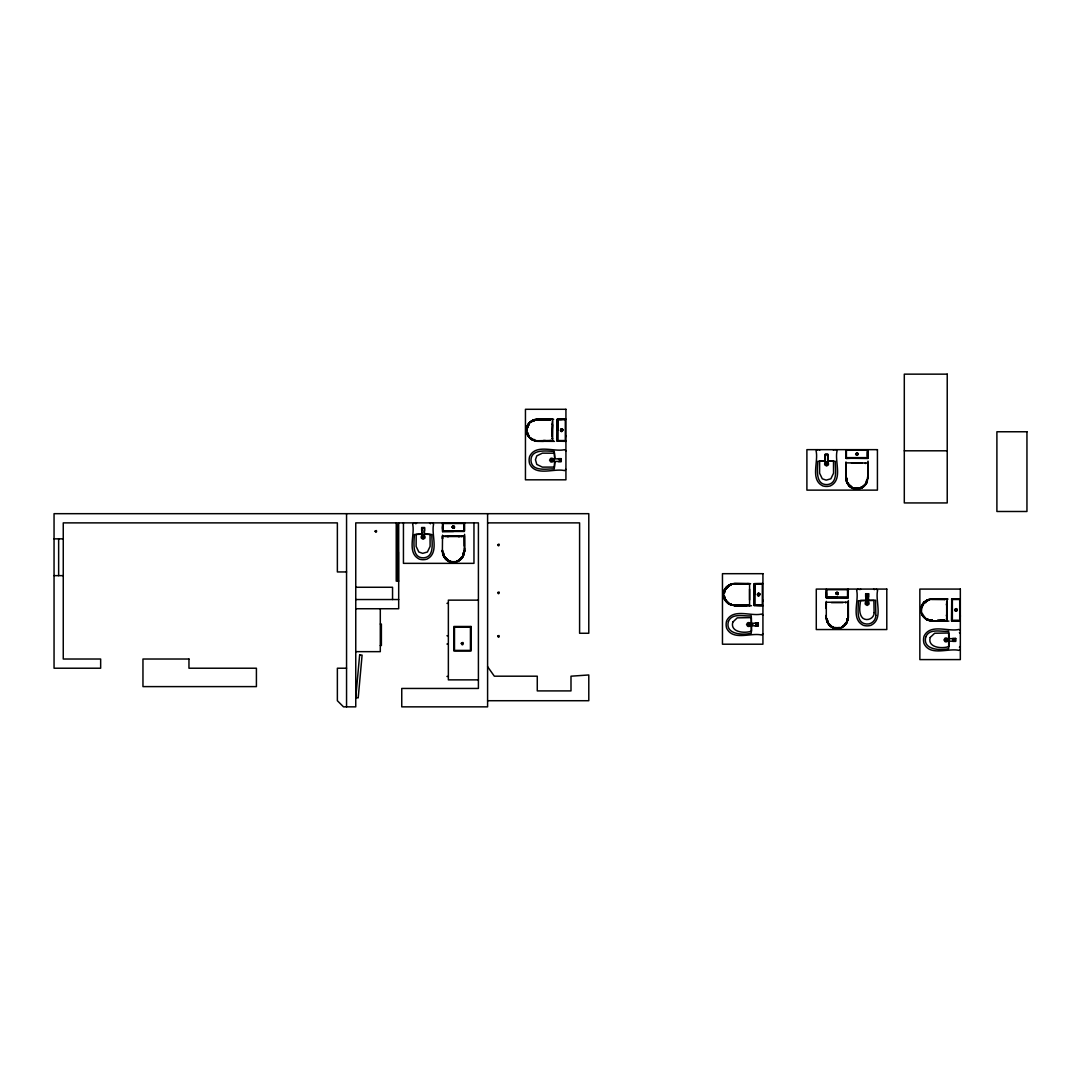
<?xml version="1.0" encoding="UTF-8"?>
<svg xmlns="http://www.w3.org/2000/svg" width="1081" height="1081" viewBox="0 0 1081 1081"><rect width="100%" height="100%" fill="white"/><g stroke="black" fill="none" stroke-linecap="round" stroke-linejoin="round"><path stroke-width="1.5" d="M421.874 535.041L421.874 534.122M421.874 532.784L421.874 532.095M424.374 533.474L424.374 532.784M424.374 532.379L424.374 531.663M424.374 531.379L424.374 530.649M565.931 436.575L565.931 435.832M762.929 600.968L762.929 600.225M825.33 461.817L825.33 460.898M825.33 459.56L825.33 458.857M827.83 460.249L827.83 459.56M827.83 459.141L827.83 458.439M827.83 458.155L827.83 457.425M865.881 601.225L865.881 600.32M865.881 598.982L865.881 598.279M868.381 599.671L868.381 598.982M868.381 598.563L868.381 597.861M868.381 597.577L868.381 596.834M960.333 616.359L960.333 615.616M442.588 538.676L442.588 536.041L464.357 536.054L464.317 546.04M562.552 430.211C560.35 428.211 561.539 432.116 562.593 429.995C561.093 431.995 562.566 430.36 562.323 430.779M848.247 612.238L848.045 602.239L826.276 602.252L826.154 608.468M826.343 604.874L826.343 603.644M846.045 464.235L845.828 478.126A11.905 11.905 0 0 0 846.355 481.261L846.882 482.653M443.44 555.877L442.899 554.485A11.905 11.905 0 0 1 442.372 551.364L442.534 535.176M464.33 551.351L464.33 550.188M464.506 551.351L464.506 548.108M827.181 622.075L826.654 620.683A11.905 11.905 0 0 1 826.127 617.548L826.127 615.346M826.289 601.374L826.303 617.548M845.991 461.952L845.828 478.126M848.085 617.535L848.085 616.373M848.261 617.548L848.261 614.305M848.788 485.545A11.08 11.08 0 0 0 852.477 488.247A10.959 10.959 0 0 0 866.651 483.072L867.962 474.883M464.357 535.554L464.506 551.459L463.236 556.31M848.058 609.779L848.261 617.656L846.991 622.507M867.962 478.234L867.962 477.207M442.399 538.676L442.44 536.23M826.154 604.874L826.195 602.414M845.855 465.452L845.991 463.006M464.411 551.418L464.411 550.486M848.166 617.616L848.166 616.683M448.291 560.12A10.08 10.08 0 0 1 445.656 557.904L447.426 559.647M851.26 486.585A10.094 10.094 0 0 1 849.112 484.666L847.599 482.694M759.875 594.212L759.092 595.631L757.7 594.32L759.484 594.077L758.632 595.55L757.727 594.023L759.659 594.361L757.916 595.577L759.389 595.145L759.389 593.915L759.416 595.036M454.304 528.041L452.25 527.623A1.567 1.567 0 0 1 454.547 527.731L453.804 526.028L452.29 526.555L453.52 525.907L454.56 526.744L453.223 528.163L452.736 526.461L454.371 527.001L453.034 528.163L452.871 526.285L454.331 527.339M857.746 453.885C857.679 451.304 854.152 454.709 857.179 454.939C857.99 452.385 857.774 454.169 857.557 454.196A1.567 1.567 0 0 0 855.72 454.506L857.828 454.75L857.868 453.263L857.26 455.087L855.612 454.236L857.111 452.777M454.277 527.055C450.561 529.771 455.655 524.285 452.709 526.542M759.186 595.28L757.646 594.374L759.416 594.01M857.679 453.615C854.72 452.007 857.03 456.114 857.949 454.506M550.121 419.171L552.648 419.198L537.446 419.144A11.905 11.905 0 0 0 534.311 419.671L532.919 420.198M749.579 583.686L749.579 605.617M453.804 528.312L452.236 526.866M835.964 593.496C834.708 591.996 838.626 597.428 838.18 592.685C834.073 591.064 839.369 593.442 838.194 594.05M461.128 557.485L460.357 558.796M844.734 623.669L845.68 623.251M553.567 460.344L553.729 459.763M553.35 460.087L552.607 461.803A2.121 2.121 0 0 1 550.58 461.803L549.567 460.141L550.58 458.466A2.121 2.121 0 0 1 552.607 458.466L553.404 460.317M750.498 624.183L750.579 625.129L749.619 622.859A2.121 2.121 0 0 0 747.593 622.859L746.566 624.521L747.593 626.196A2.121 2.121 0 0 0 749.619 626.196L750.552 624.223L750.16 624.777M750.525 624.777L750.727 624.142M948.172 639.911L947.861 640.155M562.228 429.9C563.458 428.211 558.58 430.9 562.134 430.914M758.038 595.307L757.781 594.118L758.889 593.645M453.561 528.109C452.642 526.96 451.115 527.731 454.196 527.609M561.498 429.535L560.782 430.657L561.958 430.995M758.051 593.82L757.808 594.969L758.484 593.861M855.936 453.831L856.99 452.75M757.97 595.536C756.132 594.793 758.889 591.902 759.835 594.118M957.226 610.319C956.658 607.414 958.239 611.481 955.658 611.116C952.199 608.995 958.766 608.481 955.834 608.684M857.044 453.047L855.963 454.223L857.341 453.115M945.037 620.44L944.213 620.44M956.955 610.13L955.672 610.873L955.05 609.576L956.455 609.062L956.807 610.441M759.416 595.523L759.781 594.091L758.903 593.32M423.306 535.392L422.739 535.081M423.212 535.122L422.455 535.419L424.792 536.19A2.121 2.121 0 0 1 424.792 538.23L423.117 539.243L421.441 538.23A2.121 2.121 0 0 1 421.455 536.19L423.32 535.23M826.668 461.857L826.262 462.371M827.181 462.006L826.668 461.898M866.435 601.495L866.867 601.914M866.786 601.509L867.624 601.32M551.81 436.197L552.58 424.779L551.81 424.211M838.275 593.861C838.397 591.834 837.14 596.172 836.181 593.023C838.194 591.564 838.207 594.577 838.018 593.172M422.049 536.906C423.847 541.432 424.765 533.325 422.076 537.203M526.623 430.252L529.014 423.63M723.635 594.645L724.27 591.118M921.026 610.035L923.417 603.414M552.715 460.425C550.702 456.439 550.067 463.181 552.553 460.668M562.769 429.576C558.107 434.765 566.485 428.765 561.08 429.022A1.581 1.581 0 0 1 561.134 431.292L561.201 429.346M561.107 430.914L560.904 429.562L561.444 430.887M531.284 422.117L532.406 421.198M535.027 420.32A10.432 10.432 0 0 0 533.852 420.698L534.865 420.333L534.176 420.577M453.385 528.123L452.29 526.677M837.856 592.793L836.64 592.537L837.978 593.023M837.059 593.996L837.951 593.807M948.348 640.222L948.375 639.763M415.78 523.799L416.658 522.88M759.308 593.51L758.578 593.577M757.497 594.091L757.767 595.374M762.929 605.725L754.349 605.292L754.362 583.672L762.862 583.591L754.362 583.672L754.349 594.712M951.739 610.103L951.793 599.009L960.333 599.144L951.496 599.158M565.674 441.021L557.337 440.899L557.364 419.279L565.674 419.131M846.923 620.129L847.193 618.791L846.977 620.143M565.931 469.37L564.606 470.613C553.958 468.019 535.838 476.775 529.636 463.857A13.485 13.485 0 0 1 529.636 456.425C535.838 443.507 553.958 452.25 564.606 449.655L565.931 450.912M762.929 633.75L761.619 635.006C750.971 632.412 732.837 641.155 726.648 628.237A13.485 13.485 0 0 1 726.648 620.805C732.837 607.887 750.971 616.643 761.619 614.049L762.929 615.292M960.333 646.37L959.401 647.249M960.333 649.14L959.009 650.397C948.361 647.803 930.241 656.545 924.039 643.627A13.485 13.485 0 0 1 924.039 636.196C930.241 623.278 948.361 632.034 959.009 629.439L960.333 630.682M827.627 456.425L827.627 455.263M836.464 592.739L837.64 592.604M847.99 597.631L847.977 589.091L847.99 597.631L826.289 597.644L837.316 597.658M956.942 609.684L955.658 608.792M947.713 639.979L947.78 639.249L948.172 639.83M464.141 531.46L464.222 522.893L464.235 531.447L442.602 531.46L442.602 522.88L442.615 531.717M867.678 458.222L867.759 449.723L867.678 458.222L845.937 458.209L845.842 449.804L845.964 458.222L867.962 458.479M848.099 589.321L848.18 597.415L848.328 589.077M836.289 593.05L837.207 594.145M846.072 458.479L857.017 457.993M826.546 597.509L837.316 597.415M553.904 460.574L553.904 459.709M561.498 428.968L562.552 429.279M463.479 555.526L463.952 554.188M867.408 480.964L866.286 483.572M847.707 620.372L846.585 622.994M728.297 586.415L729.08 585.78M527.15 426.252L527.339 425.779A11.08 11.08 0 0 1 530.028 422.103M724.162 590.631L724.338 590.172A11.08 11.08 0 0 1 727.04 586.483M921.553 606.022L921.742 605.563A11.08 11.08 0 0 1 924.431 601.874M955.955 608.738L954.928 610.576L957.131 610.576M747.944 604.738L734.54 605.144A10.688 10.688 0 0 1 731.891 604.914M944.78 620.075L940.375 620.075M747.593 623.967C748.484 628.318 750.89 621.953 747.822 623.778M947.956 640.411L947.01 641.587A2.121 2.121 0 0 1 944.983 641.587L943.97 639.911L944.983 638.249A2.121 2.121 0 0 1 947.01 638.249L947.956 639.412M857.611 454.466L856.787 454.912L857.476 454.088M445.629 557.715L444.953 557.283M754.106 605.657L754.349 583.754L759.605 583.713M561.08 429.076C560.161 430.765 559.958 431.089 561.742 428.968M837.559 594.509L835.951 593.266M422.239 528.244L422.239 529.893M956.374 610.765L955.59 610.792L956.658 610.589M447.466 536.676L448.399 536.676M458.479 536.676L459.398 536.676M557.58 430.333L557.35 419.482L562.593 419.32M758.511 595.172L758.767 595.442M865.381 483.829L866.07 482.694M845.883 622.913L846.369 622.115M865.584 483.504L865.489 483.666A10.378 10.378 0 0 0 866.03 482.937M924.877 602.59A10.094 10.094 0 0 1 925.309 602.198L925.904 602.536L924.647 602.847M819.303 450.223L820.114 449.655M859.854 589.645L860.665 589.077M928.025 618.954L926.809 618.859M532.717 421.009L533.73 420.833M462.668 557.472L464.641 551.432L464.587 534.311M866.124 484.247L868.097 478.207L868.043 462.871M846.423 623.669L848.396 617.616L848.342 600.495M762.686 605.414L754.349 605.292M951.766 620.778L960.306 620.764L951.766 620.778L951.739 599.144L957.009 599.104M725.067 589.388L730.283 584.807A11.769 11.769 0 0 1 734.404 583.875L746.755 583.916M825.789 463.154C825.411 467.749 829.37 462.046 826.046 463.033M755.578 624.115L756.443 623.386M952.969 639.506L953.834 638.776M461.803 557.283L461.128 557.472M758.186 593.401L757.646 593.834M826.37 597.901L826.357 589.077L826.262 597.644L848.261 597.901M747.917 604.86L746.822 605.049M955.523 609.157L955.523 610.697M747.633 584.024L746.822 584.01M557.093 441.278L557.377 419.252L565.674 419.144M951.496 621.048L951.739 599.144M727.243 587.456L727.864 586.753L726.175 588.577A10.148 10.148 0 0 0 725.473 589.672M835.937 593.753L837.235 594.361M726.608 587.01L727.391 586.294A11.499 11.499 0 0 1 730.864 584.321M923.998 602.401L924.782 601.685A11.499 11.499 0 0 1 928.268 599.712M825.614 462.222L824.898 462.965A2.121 2.121 0 0 0 824.898 464.992L826.573 466.019L828.249 464.992A2.121 2.121 0 0 0 828.249 462.965L827.533 462.222M924.174 602.563L927.687 600.198A11.769 11.769 0 0 1 931.795 599.266L944.145 599.306M836.235 593.469L837.14 594.32M845.923 462.871L867.867 463.006M932.498 620.967L931.795 620.953L947.145 620.899L947.159 599.131M955.253 609.86L955.266 610.008M729.729 585.402L730.513 585.361M926.971 600.887L925.309 602.198M856.125 454.533L856.193 454.088M831.397 602.644L842.977 602.644M531.622 421.293L533.284 420.428A11.769 11.769 0 0 1 537.392 419.496L550.918 419.928L537.527 419.536M458.06 561.444L459.006 560.958M861.516 488.22L862.462 487.72M841.815 627.642L842.761 627.142M545.324 440.494L543.257 440.535M866.624 601.441L865.462 602.387A2.121 2.121 0 0 0 865.462 604.414L867.124 605.428L868.8 604.414A2.121 2.121 0 0 0 868.8 602.387L867.624 601.441M867.273 596.496L868.313 595.266L867.273 594.023M729.932 584.591L731.324 584.051A11.905 11.905 0 0 1 734.458 583.524L748.782 583.686M927.336 599.982L928.714 599.442A11.905 11.905 0 0 1 931.849 598.915L945.024 598.955M955.563 608.806L955.577 608.792A1.581 1.581 0 0 1 955.536 611.076M422.685 534.906L423.563 534.906M928.579 600.36L929.268 600.131L928.255 600.455A10.432 10.432 0 0 1 929.444 600.104M946.429 604.968L946.443 603.982M946.429 615.981L946.443 614.994M413.888 522.88L412.645 524.204C415.239 534.838 406.483 552.972 419.401 559.174A13.485 13.485 0 0 0 426.833 559.174C439.751 552.972 430.995 534.838 433.603 524.204L432.346 522.88M817.344 449.655L816.087 450.966C818.695 461.614 809.939 479.748 822.857 485.937A13.485 13.485 0 0 0 830.289 485.937C843.207 479.748 834.451 461.614 837.045 450.966L835.802 449.655M857.895 589.077L856.652 590.388C859.246 601.036 850.49 619.17 863.408 625.359A13.485 13.485 0 0 0 870.84 625.359C883.758 619.17 875.015 601.036 877.61 590.388L876.353 589.077M552.58 441.183L552.742 419.293M946.983 621.007L937.74 620.94M557.093 419.387L557.337 430.333M561.998 429.319L562.431 429.698M956.145 609.022L956.901 609.589M867.124 602.239C863.76 605.252 870.435 604.076 867.394 602.333M727.918 586.821L727.905 586.807A10.094 10.094 0 0 0 726.324 588.496M422.698 527.906L423.793 528.041M945.997 641.019C949.51 638.155 942.551 639.29 945.713 640.925M536.649 419.306L549.918 419.293M733.661 583.686L746.93 583.672M931.052 599.077L948.037 599.077M549.81 440.656L550.905 440.48L537.527 440.751M846.247 458.317L857.017 458.236M453.561 531.46L442.791 531.541L442.561 526.204M545.837 441.156L537.392 441.17M543.446 441.399L535.946 441.264L531.325 439.44M537.446 419.144L538.608 419.131M553.256 441.116L537.46 441.102M554.499 441.359L537.338 441.264L532.487 440.008A10.959 10.959 0 0 1 527.258 425.752A11.269 11.269 0 0 1 534.014 419.793M734.458 583.524L750.633 583.686M931.849 598.915L933.011 598.915M931.863 599.09L934.052 599.09M744.674 605.455L747.133 605.441M750.255 605.509L734.472 605.482L746.498 605.522M737.526 605.657L740.998 605.644M751.511 605.738L734.377 605.792L728.337 603.82M943.294 620.845L944.524 620.832M928.417 599.563A11.269 11.269 0 0 0 921.728 605.549A10.959 10.959 0 0 0 926.917 619.737L931.754 621.048L942.078 621.021M943.902 620.913L948.902 621.129M943.402 621.156L930.349 621.048L925.728 619.21M559.607 419.374L561.634 419.374M549.81 419.806L537.622 419.806A10.378 10.378 0 0 0 535.554 419.941M552.026 438.764L552.756 438.764M559.607 440.899L563.66 440.899M557.337 440.899L565.931 441.102M565.931 441.345L557.58 441.197M904.297 450.804L947.226 450.804M825.33 461.168L825.33 454.547L827.857 454.547L827.83 462.168M825.33 454.547L827.83 454.547M558.309 458.655L561.269 458.655L561.269 461.628L558.309 461.628M824.938 460.695L817.844 461.303C817.506 468.897 815.02 484.923 827.087 484.612C838.464 483.68 835.127 468.735 835.302 461.303L828.208 460.695M824.938 460.979L819.641 461.222L819.587 473.194L822.29 478.802L826.154 480.126L830.857 478.802L833.559 473.194L833.505 461.222L828.208 460.979M827.857 462.006L825.303 462.006L825.087 454.304L828.06 454.304L828.06 457.263M851.463 463.006L862.314 463.006M487.599 522.88L579.592 522.88L579.592 633.263L588.794 633.263L588.794 513.678L54.05 513.678L54.05 668.22L100.655 668.22L100.655 659.018L63.252 659.018L63.252 522.88L337.367 522.88L337.367 571.944L346.555 571.944M464.249 523.123L464.425 531.217L464.573 522.88M421.482 533.919L414.388 534.527C414.064 542.121 411.564 558.147 423.63 557.837C435.021 556.904 431.67 541.959 431.846 534.527L424.752 533.919M421.482 534.203L416.185 534.446L416.131 546.418L418.833 552.026L422.698 553.35L427.4 552.026L430.103 546.418L430.049 534.446L424.752 534.203M421.874 534.946L424.374 534.946M421.847 535.23L424.401 535.23M448.02 536.23L458.857 536.23M444.791 536.527L461.965 536.527M54.05 538.851L63.252 538.851M54.05 575.646L63.252 575.646M397.767 581.051L397.159 524.244M398.686 581.132L396.227 581.132L396.227 522.88M756.619 583.754L758.646 583.754M731.891 584.145A10.688 10.688 0 0 1 734.54 583.848L747.701 583.929M734.634 584.199L746.822 584.199M355.757 587.267L392.552 587.267L392.552 599.536M954.01 599.144L956.036 599.144M355.757 599.536L398.686 599.536M932.025 599.401L945.037 599.401L944.213 599.401M478.41 600.144L448.358 600.144L448.358 679.868L478.41 679.868M865.854 601.428L868.408 601.428M446.953 603.347L448.183 603.347M746.012 604.86L734.634 604.86A10.378 10.378 0 0 1 733.594 604.874M756.619 605.292L760.659 605.292M754.592 605.576L762.929 605.482M355.757 608.738L398.686 608.738L398.686 522.88M946.429 618.535L947.159 618.535M932.025 620.075A10.432 10.432 0 0 1 930.646 619.981L932.335 620.075M937.713 620.251L943.402 620.251M932.754 620.535L931.944 620.535A10.688 10.688 0 0 1 928.282 620.008M937.551 620.44L945.091 620.535M954.01 620.683L958.063 620.683M960.333 621.116L951.996 620.886L958.239 621.116M755.322 623.048L758.281 623.048L758.281 626.007L755.322 626.007M380.296 624.061L381.39 624.061L381.39 645.533L380.296 645.533M446.953 635.736L448.183 635.736M446.953 644.046L448.183 644.046M355.757 651.654L380.296 651.654L380.296 608.738M346.555 668.22L337.367 668.22L337.367 700.718L343.501 706.852L355.757 706.852L355.757 522.88L478.41 522.88L478.41 688.448L401.754 688.448L401.754 706.852L487.599 706.852L487.599 513.678M446.953 676.436L448.183 676.436M487.599 700.718L588.794 700.718L588.794 674.963L570.998 676.193L570.998 690.908L537.271 690.908L537.271 676.193L494.328 676.193L487.599 666.68M553.634 419.306L537.446 419.32A10.688 10.688 0 0 0 527.042 427.549M537.46 441.278L538.622 441.278M934.808 598.915L940.929 598.942M942.078 599.117L947.051 598.969L944.524 598.955M931.863 621.048L933.025 621.048M735.377 605.671L729.499 604.387A10.959 10.959 0 0 1 724.27 590.131A11.269 11.269 0 0 1 731.026 584.172M747.133 583.564L749.579 583.591M856.949 488.95L851.693 487.517L847.112 482.302A11.769 11.769 0 0 1 846.18 478.18M453.493 562.188L448.237 560.742L444.534 557.174M837.248 628.372L833.708 627.737L829.776 625.223M959.401 632.574L960.333 633.452M833.032 449.655L833.843 450.223M873.583 589.077L874.394 589.645M429.576 522.88L430.454 523.799M559.147 461.195L560.755 460.817L560.566 459.263M533.825 439.683L534.852 439.981L533.717 439.413M534.514 439.818L533.852 439.602A10.432 10.432 0 0 0 534.325 439.764M730.715 603.657L731.526 604.211M534.622 440.724L532.001 439.602M929.025 620.494L926.403 619.372M731.621 605.103L729.013 603.982M852.936 488.423L852.477 488.247A11.269 11.269 0 0 1 846.477 481.558M833.235 627.845L832.775 627.669A11.08 11.08 0 0 1 829.086 624.967M445.331 558.782A11.08 11.08 0 0 0 449.02 561.471L449.48 561.647M945.307 599.401L931.944 599.32A10.688 10.688 0 0 0 930.336 599.347M826.37 597.59L826.316 592.402M954.442 638.776L955.158 640.587L953.118 640.587M757.038 623.386L757.767 625.196L755.714 625.196M757.97 595.523L759.051 595.631M837.991 593.699L837.991 593.712A1.513 1.513 0 0 0 836.343 593.658M532.406 439.089L531.325 438.346M729.08 603.279L728.337 602.725M849.058 484.72L850.882 486.409M758.078 593.401L758.132 593.442A1.581 1.581 0 0 1 758.132 595.685M446.304 558.566L445.642 557.472M827.897 622.115L828.587 623.251M444.345 556.242L444.832 557.053M828.289 623.372L827.411 621.724A11.769 11.769 0 0 1 826.533 618.318M921.769 614.603L922.255 615.548M724.365 599.212L724.865 600.158M527.366 434.819L527.852 435.778M753.079 624.223L750.957 624.223M827.33 620.129L827.654 621.156A10.432 10.432 0 0 1 827.073 618.764L827.573 620.818M443.318 552.58L443.899 554.958A10.432 10.432 0 0 1 443.318 552.567M443.588 553.945L443.818 554.634M847.045 480.707L846.68 477.951M826.222 616.9L826.289 618.346M442.467 550.715L442.534 552.161M754.497 583.943L754.592 594.712M867.813 462.33L867.867 478.194L867.746 465.452M848.112 601.752L848.261 614.481M826.127 616.386L826.127 617.548M442.548 550.188L442.548 551.351M442.372 550.188L442.372 551.364M868.043 461.087L867.948 472.816M848.085 614.305L848.085 615.346M867.786 449.655L867.786 457.993L868.029 449.655M952.807 638.641L952.807 641.209M948.267 638.668L948.267 641.168M947.969 638.641L947.983 641.209M946.983 604.563L946.983 615.4M946.686 601.347L946.686 618.508M868.381 601.59L868.408 593.969L865.854 593.969L865.881 601.59M867.597 451.926L867.597 455.966M867.57 598.969L867.57 601.09M865.449 462.817L865.449 463.546M847.896 591.334L847.896 595.388M846.058 453.939L846.058 455.966M845.747 602.239L845.747 602.968M826.357 593.361L826.357 595.388M750.579 623.251L750.579 625.804M749.579 589.172L749.579 600.009M554.891 458.506L554.269 451.412C546.675 451.074 530.663 448.588 530.974 460.655C531.906 472.032 546.837 468.695 554.269 468.87L554.891 461.776M554.607 458.506L554.35 453.209L542.378 453.155L536.784 455.858L535.46 459.722L536.784 464.425L542.378 467.127L554.35 467.073L554.607 461.776M553.864 458.885L553.864 461.398M553.567 458.857L553.567 461.425M552.283 421.563L552.283 438.724M473.964 522.88L473.964 563.35L403.443 563.35L403.443 522.88M464.141 525.15L464.141 529.19M461.992 536.041L461.992 536.771M442.602 527.177L442.602 529.19M424.603 530.487L424.603 527.528L421.631 527.528L421.631 530.487M424.374 535.406L424.401 527.771L421.847 527.771L421.874 535.406M398.376 552.013L398.376 581.132M346.555 513.678L346.555 706.852M58.644 538.851L58.644 575.646M534.555 440.102A10.378 10.378 0 0 1 530.933 438.197M528.852 435.913A10.378 10.378 0 0 1 528.325 435.048M527.893 434.116A10.378 10.378 0 0 1 527.542 433.17M527.542 427.13A10.378 10.378 0 0 1 527.893 426.171M528.325 425.252A10.378 10.378 0 0 1 528.852 424.374M530.933 422.09A10.378 10.378 0 0 1 534.555 420.185M529.068 435.819A10.08 10.08 0 0 1 528.69 435.224M527.974 433.711A10.08 10.08 0 0 1 527.636 432.67M527.609 427.752A10.08 10.08 0 0 1 527.974 426.563A10.148 10.148 0 0 0 527.514 427.725M528.42 425.549A10.08 10.08 0 0 1 529.068 424.468M529.217 436.184A10.148 10.148 0 0 1 528.487 435.035M527.96 433.913A10.148 10.148 0 0 1 527.555 432.684M528.46 425.292A10.148 10.148 0 0 1 529.15 424.198M537.622 440.71A10.567 10.567 0 0 1 536.041 440.616M535.054 440.426A10.567 10.567 0 0 1 530.785 438.318M530.028 437.643A10.567 10.567 0 0 1 529.663 437.265M528.987 436.44A10.567 10.567 0 0 1 527.231 432.724M526.92 430.67A10.567 10.567 0 0 1 526.92 429.63M527.231 427.576A10.567 10.567 0 0 1 528.987 423.847M529.663 423.036A10.567 10.567 0 0 1 530.028 422.657M530.798 421.955A10.567 10.567 0 0 1 537.622 419.577M537.541 440.832A10.688 10.688 0 0 1 535.406 440.643M534.379 440.386A10.688 10.688 0 0 1 530.649 438.427M530.244 438.075A10.688 10.688 0 0 1 529.487 437.319M529.136 436.927A10.688 10.688 0 0 1 527.042 432.751M526.92 432.238A10.688 10.688 0 0 1 526.92 428.062M526.406 429.589A10.824 10.824 0 0 1 527.852 424.887A11.053 11.053 0 0 1 529.595 422.63L530.379 421.914A11.499 11.499 0 0 1 533.865 419.941M463.587 553.242A10.378 10.378 0 0 1 463.344 554.242M462.573 556.161A10.378 10.378 0 0 1 461.438 557.877M460.736 558.647A10.378 10.378 0 0 1 459.155 559.958M458.385 560.417A10.378 10.378 0 0 1 456.398 561.255M454.912 561.593A10.378 10.378 0 0 1 451.844 561.593M450.358 561.269A10.378 10.378 0 0 1 444.183 556.161M443.75 555.229A10.378 10.378 0 0 1 443.183 553.242M460.884 558.12A10.08 10.08 0 0 1 458.939 559.809M457.479 560.607A10.08 10.08 0 0 1 456.925 560.836M450.399 561.039A10.08 10.08 0 0 1 449.264 560.62M463.844 552.756A10.567 10.567 0 0 1 463.168 555.296M462.736 556.242A10.567 10.567 0 0 1 458.817 560.39M458.358 560.647A10.567 10.567 0 0 1 456.412 561.458M455.952 561.58A10.567 10.567 0 0 1 450.804 561.58M450.304 561.444A10.567 10.567 0 0 1 448.399 560.647M447.939 560.39A10.567 10.567 0 0 1 444.021 556.242M443.588 555.296A10.567 10.567 0 0 1 442.913 552.756A10.688 10.688 0 0 0 443.696 555.918M463.357 553.04A10.432 10.432 0 0 1 463.263 553.526M463.965 552.877A10.688 10.688 0 0 1 463.276 555.431M462.83 556.391A10.688 10.688 0 0 1 456.979 561.458M456.479 561.62A10.688 10.688 0 0 1 443.926 556.391M463.195 556.296A10.959 10.959 0 0 1 448.98 561.539M449.007 561.485A11.269 11.269 0 0 1 443.021 554.796M452.817 562.404A10.824 10.824 0 0 1 448.129 560.958A11.053 11.053 0 0 1 445.858 559.201L445.142 558.431A11.499 11.499 0 0 1 443.169 554.945M443.656 555.526A11.769 11.769 0 0 1 442.778 552.121M866.8 481.018A10.378 10.378 0 0 1 866.462 481.991M864.881 484.653A10.378 10.378 0 0 1 864.192 485.423M861.733 487.261A10.378 10.378 0 0 1 860.814 487.693M859.854 488.031A10.378 10.378 0 0 1 853.814 488.031M851.058 486.734A10.378 10.378 0 0 1 847.639 482.937M846.869 481.018A10.378 10.378 0 0 1 846.45 477.951M864.557 484.666A10.094 10.094 0 0 1 864.165 485.099M861.922 486.882A10.094 10.094 0 0 1 860.922 487.396A10.08 10.08 0 0 0 861.476 487.126M858.855 488.058A10.094 10.094 0 0 1 854.814 488.058M852.247 487.153A10.094 10.094 0 0 1 851.747 486.882M863.476 485.761A10.08 10.08 0 0 1 863.003 486.153M858.638 488.099A10.08 10.08 0 0 1 855.03 488.099M851.152 486.518A10.08 10.08 0 0 1 850.193 485.774M863.814 485.572A10.148 10.148 0 0 1 862.868 486.355M861.719 487.085A10.148 10.148 0 0 1 860.598 487.626M859.368 488.031A10.148 10.148 0 0 1 854.409 488.058M867.219 480.059A10.567 10.567 0 0 1 860.881 487.869M860.395 488.044A10.567 10.567 0 0 1 853.274 488.044M852.314 487.653A10.567 10.567 0 0 1 847.477 483.018M847.045 482.072A10.567 10.567 0 0 1 846.261 477.964M866.719 480.288A10.432 10.432 0 0 1 866.449 481.248M847.004 480.545A10.432 10.432 0 0 1 846.68 478.167M867.219 480.694A10.688 10.688 0 0 1 865.435 484.504M865.111 484.923A10.688 10.688 0 0 1 864.395 485.72M864.016 486.085A10.688 10.688 0 0 1 863.192 486.761M862.76 487.058A10.688 10.688 0 0 1 847.153 482.694M846.936 482.207A10.688 10.688 0 0 1 846.153 478.586M856.274 489.18A10.824 10.824 0 0 1 851.585 487.72A11.053 11.053 0 0 1 849.315 485.977L848.599 485.193A11.499 11.499 0 0 1 846.626 481.721M731.567 604.495A10.378 10.378 0 0 1 729.661 603.725M728.77 603.198A10.378 10.378 0 0 1 725.324 599.428M724.892 598.509A10.378 10.378 0 0 1 724.216 596.063M724.216 593.01A10.378 10.378 0 0 1 724.892 590.55M725.324 589.631A10.378 10.378 0 0 1 728.77 585.861M729.661 585.348A10.378 10.378 0 0 1 731.567 584.564M733.594 584.186A10.378 10.378 0 0 1 734.634 584.145M731.337 604.144A10.432 10.432 0 0 1 730.864 603.982M726.324 600.577A10.094 10.094 0 0 0 727.918 602.252L727.027 601.509A10.148 10.148 0 0 1 725.5 599.415M726 600.104A10.094 10.094 0 0 1 725.459 599.185M724.797 597.59A10.094 10.094 0 0 1 724.432 596.036M724.432 593.023A10.094 10.094 0 0 1 724.797 591.469M725.459 589.888A10.094 10.094 0 0 1 726 588.956M724.959 598.293A10.148 10.148 0 0 1 724.324 595.861M724.311 593.307A10.148 10.148 0 0 1 724.932 590.821M734.634 605.103A10.567 10.567 0 0 1 732.067 604.82M731.513 604.671A10.567 10.567 0 0 1 724.027 596.077M724.027 593.05A10.567 10.567 0 0 1 731.513 584.389M732.161 584.226A10.567 10.567 0 0 1 734.634 583.97M731.378 604.779A10.688 10.688 0 0 1 724.986 599.563M724.743 599.09A10.688 10.688 0 0 1 723.838 596.104M723.838 592.956A10.688 10.688 0 0 1 724.743 589.969M724.986 589.496A10.688 10.688 0 0 1 731.378 584.28M724.513 590.24A10.891 10.891 0 0 1 727.162 586.618M723.405 593.969A10.824 10.824 0 0 1 724.865 589.28M932.025 620.305A10.378 10.378 0 0 1 929.971 620.129M927.984 619.548A10.378 10.378 0 0 1 927.052 619.116M926.174 618.589A10.378 10.378 0 0 1 925.336 617.981M924.566 617.278A10.378 10.378 0 0 1 923.255 615.697M922.782 614.927A10.378 10.378 0 0 1 922.242 613.778M921.512 610.427A10.378 10.378 0 0 1 921.512 609.414M921.796 607.454A10.378 10.378 0 0 1 923.863 603.32M924.566 602.563A10.378 10.378 0 0 1 927.052 600.739M927.984 600.306A10.378 10.378 0 0 1 928.957 599.955M924.877 617.251A10.094 10.094 0 0 1 924.228 616.575M923.836 616.102A10.094 10.094 0 0 1 923.39 615.494M922.593 614.035A10.094 10.094 0 0 1 922.377 613.481M922.174 606.941A10.094 10.094 0 0 1 922.593 605.819M923.093 604.833A10.094 10.094 0 0 1 923.823 603.752M932.025 620.494A10.567 10.567 0 0 1 928.903 620.062M928.011 619.751A10.567 10.567 0 0 1 926.066 618.737M925.633 618.44A10.567 10.567 0 0 1 923.093 615.792M922.566 614.9A10.567 10.567 0 0 1 921.755 612.954M921.525 611.995A10.567 10.567 0 0 1 921.525 607.86M921.769 606.846A10.567 10.567 0 0 1 929.552 599.617M931.498 599.36A10.567 10.567 0 0 1 932.025 599.36M927.782 619.818A10.688 10.688 0 0 1 922.917 615.846M922.634 615.413A10.688 10.688 0 0 1 921.742 613.522M921.444 612.522A10.688 10.688 0 0 1 921.444 607.319M921.58 606.819A10.688 10.688 0 0 1 923.552 603.144M923.89 602.739A10.688 10.688 0 0 1 929.295 599.536M921.904 605.63A10.891 10.891 0 0 1 924.552 602.009M920.809 609.36A10.824 10.824 0 0 1 922.255 604.671M847.477 618.413A10.378 10.378 0 0 1 847.099 620.44M846.328 622.345A10.378 10.378 0 0 1 845.193 624.075M844.275 625.061A10.378 10.378 0 0 1 842.91 626.156M840.153 627.453A10.378 10.378 0 0 1 834.113 627.453M833.343 627.183A10.378 10.378 0 0 1 832.181 626.642M829.776 624.845A10.378 10.378 0 0 1 829.073 624.075M828.465 623.237A10.378 10.378 0 0 1 827.938 622.345M827.505 621.413A10.378 10.378 0 0 1 826.789 618.413M843.775 625.183A10.08 10.08 0 0 1 842.694 626.007M838.937 627.52A10.08 10.08 0 0 1 835.329 627.52M833.046 626.818A10.08 10.08 0 0 1 832.492 626.548M830.965 625.575A10.08 10.08 0 0 1 830.492 625.183M829.803 624.521A10.08 10.08 0 0 1 829.411 624.088M847.693 618.291A10.594 10.594 0 0 1 846.95 621.48M846.504 622.426A10.594 10.594 0 0 1 845.004 624.588M844.302 625.291A10.594 10.594 0 0 1 841.667 627.075M840.207 627.642A10.594 10.594 0 0 1 834.059 627.642M833.073 627.291A10.594 10.594 0 0 1 827.762 622.426M827.316 621.48A10.594 10.594 0 0 1 826.573 618.359M847.193 618.764A10.432 10.432 0 0 1 847.018 619.71M847.72 619.062A10.688 10.688 0 0 1 847.031 621.616M846.815 622.102A10.688 10.688 0 0 1 844.693 625.142M844.315 625.507A10.688 10.688 0 0 1 841.694 627.25M840.734 627.656A10.688 10.688 0 0 1 833.532 627.656M833.046 627.466A10.688 10.688 0 0 1 828.857 624.345M828.532 623.926A10.688 10.688 0 0 1 826.546 619.062M846.95 622.494A10.959 10.959 0 0 1 832.735 627.737A11.269 11.269 0 0 1 826.776 620.98M836.572 628.588A10.824 10.824 0 0 1 831.884 627.142A11.053 11.053 0 0 1 829.613 625.399L828.897 624.615A11.499 11.499 0 0 1 826.924 621.143M551.634 459.871L551.932 460.641L551.634 459.871M748.633 624.25L748.944 625.034L748.633 624.25M946.037 639.641L946.334 640.425L946.037 639.641M359.649 654.897L355.757 697.65L358.203 697.867L362.094 655.127L359.649 654.897M423.617 536.865L422.536 537.027L423.617 536.865M827.073 463.641L825.979 463.695L827.073 463.641M867.638 603.063L866.543 603.225L867.638 603.063M375.093 531.176C376.242 534.757 377.877 528.65 375.093 531.176M461.276 643.33C462.776 648.005 464.925 640.02 461.276 643.33M497.733 544.716C498.882 548.297 500.517 542.189 497.733 544.716M497.733 592.591C498.882 596.172 500.517 590.064 497.733 592.591M497.733 636.141C498.882 639.736 500.517 633.615 497.733 636.141M874.11 612.616C874.353 618.278 867.192 621.561 862.841 618.21C858.192 613.927 859.976 605.374 860.598 600.401L873.88 600.468L874.11 612.616M875.853 615.373C875.921 620.264 871.516 624.521 866.611 624.021C855.233 623.088 858.571 608.157 858.395 600.725L875.569 600.198L875.853 615.373M728.405 621.467C724.811 634.493 742.971 635.304 751.281 633.263L751.281 615.792C744.025 616.724 732.121 612.454 728.405 621.467M732.81 622.075C729.797 632.642 745.471 633.588 751.606 631.047L751.363 617.602L737.256 617.859L732.81 622.075M925.795 636.858C922.215 649.884 940.375 650.694 948.672 648.654L948.672 631.182C941.416 632.115 929.525 627.845 925.795 636.858M930.201 637.466C927.187 648.032 942.862 648.978 949.01 646.438L948.753 632.993L934.646 633.25L930.201 637.466M463.438 552.594L463.168 553.931L463.519 552.607M866.665 480.721L866.367 481.761L866.638 480.721M947.226 374.148L904.297 374.148L904.297 502.935L947.226 502.935L947.226 374.148M565.931 409.294L525.447 409.294L525.447 479.815L565.931 479.815L565.931 409.294M565.309 419.725L557.958 419.725L557.958 440.548L565.309 440.548L565.309 419.725M1026.95 431.765L996.898 431.765L996.898 511.489L1026.95 511.489L1026.95 431.765M877.421 449.655L806.899 449.655L806.899 490.125L877.421 490.125L877.421 449.655M867.232 450.264L846.409 450.264L846.409 457.628L867.232 457.628L867.232 450.264M561.025 458.857L553.404 458.885L553.404 461.398L561.025 461.425L561.025 458.857M463.776 523.488L442.953 523.488L442.953 530.852L463.776 530.852L463.776 523.488M762.929 573.687L722.459 573.687L722.459 644.208L762.929 644.208L762.929 573.687M762.321 584.118L754.957 584.118L754.957 604.928L762.321 604.928L762.321 584.118M886.798 589.077L816.277 589.077L816.277 629.547L886.798 629.547L886.798 589.077M960.333 589.077L919.85 589.077L919.85 659.599L960.333 659.599L960.333 589.077M847.531 589.686L826.708 589.686L826.708 597.05L847.531 597.05L847.531 589.686M868.611 593.726L865.651 593.726L865.651 596.685L868.611 596.685L868.611 593.726M959.712 599.509L952.361 599.509L952.361 620.318L959.712 620.318L959.712 599.509M758.038 623.251L750.417 623.278L750.417 625.777L758.038 625.804L758.038 623.251M471.046 626.48L453.871 626.48L453.871 651.005L471.046 651.005L471.046 626.48M470.438 627.088L454.493 627.088L454.493 650.397L470.438 650.397L470.438 627.088M955.672 638.439L952.726 638.439L952.726 641.398L955.672 641.398L955.672 638.439M955.442 638.641L947.807 638.668L947.807 641.168L955.442 641.209L955.442 638.641M188.959 659.018L142.962 659.018L142.962 686.611L256.413 686.611L256.413 668.22L188.959 668.22L188.959 659.018"/></g></svg>
